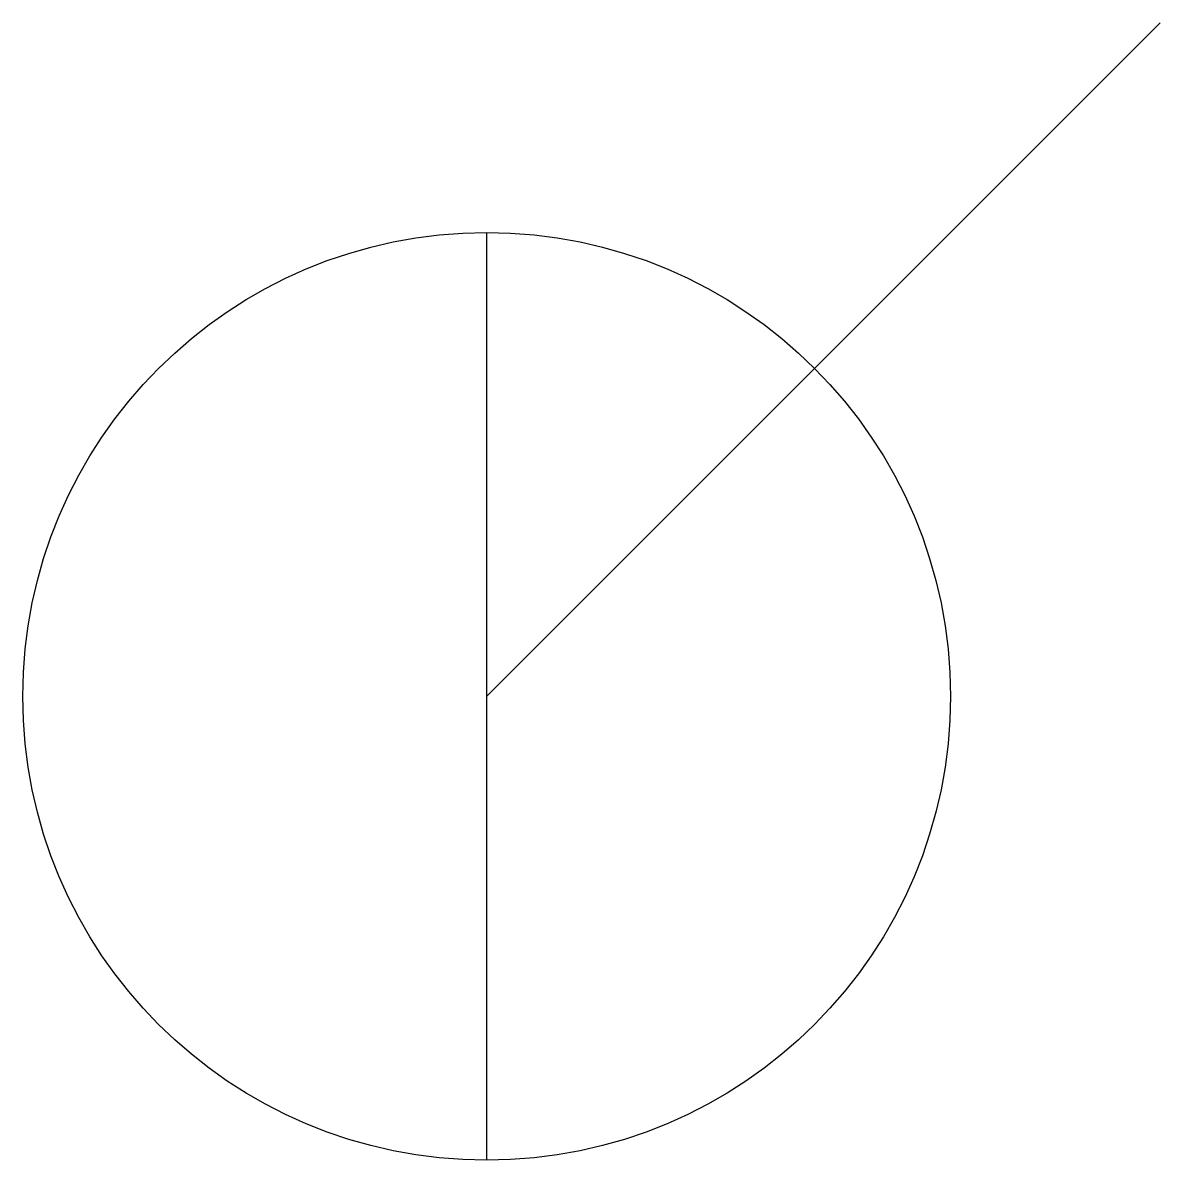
# Model space of a CAD drawing. Header units: millimetres. Extents: x 0 to 1, y 0 to 1.
import ezdxf

# ---------------------------------------------------------------- set-up
doc = ezdxf.new("R2010")
doc.units = ezdxf.units.MM

msp = doc.modelspace()

# ---------------------------------------------------------------- linework, layer by layer
for p, q in [((0.4078, 0.4078), (1, 1)), ((0.4078, 0.8155), (0.4078, 0))]:
    msp.add_line(p, q)
msp.add_circle((0.4078, 0.4078), 0.4078)

doc.saveas('drawing.dxf')
